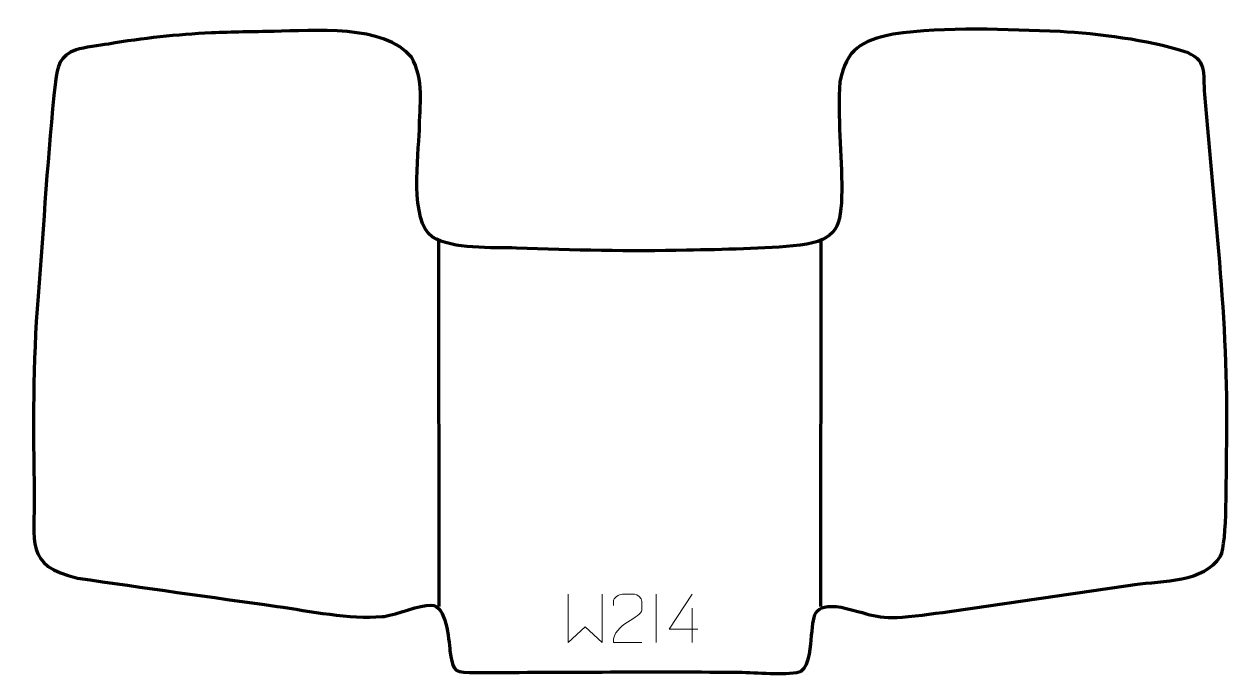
# Model space of a CAD drawing. Header units: millimetres. Extents: x 1251 to 1877, y 188 to 525.
import ezdxf

# ---------------------------------------------------------------- set-up
doc = ezdxf.new("R2010")
doc.units = ezdxf.units.MM
doc.header["$MEASUREMENT"] = 0
doc.layers.add('layer 2', color=7, linetype='Continuous')
doc.layers.add('layer 3', color=7, linetype='Continuous')

msp = doc.modelspace()

# ---------------------------------------------------------------- linework, layer by layer
at = {"layer": 'layer 2', "color": 142, "lineweight": 158}
for points in [[(1465.9609, 412.6837), (1465.9609, 412.6837), (1466.1918, 223.0541), (1466.1918, 223.0541)], [(1664.5521, 412.6837), (1664.5521, 412.6837), (1664.3212, 223.0541), (1664.3212, 223.0541)]]:
    msp.add_open_spline(points, degree=3, dxfattribs=at)
at = {"layer": 'layer 3', "color": 242, "lineweight": 158}
msp.add_open_spline([(1277.9087, 512.0511), (1282.2531, 513.3542), (1290.0199, 514.2397), (1294.8139, 515.0513), (1294.8139, 515.0513), (1312.8292, 518.1009), (1329.944, 519.965), (1348.2009, 520.7832), (1348.2009, 520.7832), (1359.0305, 521.2556), (1369.8704, 521.4272), (1380.7087, 521.5536), (1380.7087, 521.5536), (1400.3092, 522.0163), (1438.4588, 525.3804), (1451.9403, 508.1989), (1451.9403, 508.1989), (1458.7575, 497.1623), (1456.2851, 482.7115), (1456.1041, 470.3536), (1456.1041, 470.3536), (1455.6412, 457.2671), (1450.9902, 423.1458), (1462.8135, 414.8865), (1462.8135, 414.8865), (1473.5122, 408.2527), (1493.8587, 409.5811), (1506.5604, 409.089), (1506.5604, 409.089), (1535.5155, 407.9994), (1565.7939, 407.3082), (1594.7381, 407.9593), (1594.7381, 407.9593), (1613.856, 408.4091), (1634.7916, 408.5657), (1653.6808, 410.5908), (1653.6808, 410.5908), (1673.214, 413.286), (1675.0683, 420.1695), (1675.362, 439.0268), (1675.362, 439.0268), (1675.3636, 457.2666), (1673.0042, 477.4841), (1674.3739, 495.3423), (1674.3739, 495.3423), (1677.9789, 512.6035), (1685.3529, 516.8025), (1702.0056, 520.1532), (1702.0056, 520.1532), (1729.6008, 524.0125), (1760.7399, 522.6479), (1788.6435, 521.4729), (1788.6435, 521.4729), (1807.9552, 520.568), (1834.5149, 516.9657), (1852.8936, 511.2289), (1852.8936, 511.2289), (1865.5357, 506.9506), (1862.8684, 500.308), (1863.7589, 488.8389), (1863.7589, 488.8389), (1868.9307, 426.0332), (1876.7964, 366.0081), (1875.009, 302.6475), (1875.009, 302.6475), (1874.8105, 292.3722), (1875.5676, 256.2919), (1871.9366, 249.1288), (1871.9366, 249.1288), (1863.3161, 235.4853), (1841.9903, 236.4454), (1827.5178, 234.3981), (1827.5178, 234.3981), (1789.543, 229.0058), (1751.5079, 222.9975), (1713.4851, 218.0984), (1713.4851, 218.0984), (1693.6858, 216.015), (1693.2478, 218.3636), (1675.071, 222.6573), (1675.071, 222.6573), (1659.7531, 224.7122), (1660.8064, 218.8579), (1659.4793, 205.5463), (1659.4793, 205.5463), (1658.9797, 200.535), (1658.4738, 189.6813), (1652.0724, 188.6977), (1652.0724, 188.6977), (1642.3464, 187.5204), (1629.8418, 188.8875), (1619.6848, 188.9549), (1619.6848, 188.9549), (1573.8604, 189.2456), (1528.0266, 188.9107), (1482.2018, 188.7148), (1482.2018, 188.7148), (1472.8987, 188.8372), (1473.4802, 191.3298), (1471.9816, 200.0547), (1471.9816, 200.0547), (1471.2105, 206.1605), (1470.487, 223.4255), (1462.1227, 223.7342), (1462.1227, 223.7342), (1456.3651, 223.9468), (1444.6962, 218.9299), (1437.7725, 217.9103), (1437.7725, 217.9103), (1437.7725, 217.9103), (1436.7865, 217.7889), (1436.7865, 217.7889), (1436.7865, 217.7889), (1419.9755, 216.303), (1399.1907, 220.6696), (1382.2412, 223.0847), (1382.2412, 223.0847), (1347.7323, 227.9958), (1313.163, 232.6738), (1278.687, 237.7874), (1278.687, 237.7874), (1250.952, 243.986), (1256.5142, 257.365), (1256.1843, 280.8143), (1256.1843, 280.8143), (1255.6305, 315.9312), (1255.3931, 349.0411), (1258.2099, 384.1498), (1258.2099, 384.1498), (1261.1576, 420.9895), (1263.1607, 458.5335), (1267.1853, 495.2059), (1267.1853, 495.2059), (1268.0932, 503.4788), (1269.5331, 508.895), (1277.9087, 512.0511)], degree=3, knots=[0, 0, 0, 0, 0.02857143, 0.02857143, 0.02857143, 0.02857143, 0.05714286, 0.05714286, 0.05714286, 0.05714286, 0.08571429, 0.08571429, 0.08571429, 0.08571429, 0.11428571, 0.11428571, 0.11428571, 0.11428571, 0.14285714, 0.14285714, 0.14285714, 0.14285714, 0.17142857, 0.17142857, 0.17142857, 0.17142857, 0.2, 0.2, 0.2, 0.2, 0.22857143, 0.22857143, 0.22857143, 0.22857143, 0.25714286, 0.25714286, 0.25714286, 0.25714286, 0.28571429, 0.28571429, 0.28571429, 0.28571429, 0.31428571, 0.31428571, 0.31428571, 0.31428571, 0.34285714, 0.34285714, 0.34285714, 0.34285714, 0.37142857, 0.37142857, 0.37142857, 0.37142857, 0.4, 0.4, 0.4, 0.4, 0.42857143, 0.42857143, 0.42857143, 0.42857143, 0.45714286, 0.45714286, 0.45714286, 0.45714286, 0.48571429, 0.48571429, 0.48571429, 0.48571429, 0.51428571, 0.51428571, 0.51428571, 0.51428571, 0.54285714, 0.54285714, 0.54285714, 0.54285714, 0.57142857, 0.57142857, 0.57142857, 0.57142857, 0.6, 0.6, 0.6, 0.6, 0.62857143, 0.62857143, 0.62857143, 0.62857143, 0.65714286, 0.65714286, 0.65714286, 0.65714286, 0.68571429, 0.68571429, 0.68571429, 0.68571429, 0.71428571, 0.71428571, 0.71428571, 0.71428571, 0.74285714, 0.74285714, 0.74285714, 0.74285714, 0.77142857, 0.77142857, 0.77142857, 0.77142857, 0.8, 0.8, 0.8, 0.8, 0.82857143, 0.82857143, 0.82857143, 0.82857143, 0.85714286, 0.85714286, 0.85714286, 0.85714286, 0.88571429, 0.88571429, 0.88571429, 0.88571429, 0.91428571, 0.91428571, 0.91428571, 0.91428571, 0.94285714, 0.94285714, 0.94285714, 0.94285714, 1, 1, 1, 1], dxfattribs=at)
at = {"layer": 'layer 3', "color": 250, "lineweight": 9}
for points, knots in [([(1533.3113, 229.3755), (1533.3113, 229.3755), (1533.3113, 204.4175), (1533.3113, 204.4175), (1533.3113, 204.4175), (1533.3113, 204.4175), (1542.154, 212.4822), (1542.154, 212.4822), (1542.154, 212.4822), (1542.154, 212.4822), (1550.9964, 204.4181), (1550.9964, 204.4181), (1550.9964, 204.4181), (1550.9964, 204.4181), (1550.9964, 229.3755), (1550.9964, 229.3755)], [0, 0, 0, 0, 0.2, 0.2, 0.2, 0.2, 0.4, 0.4, 0.4, 0.4, 0.6, 0.6, 0.6, 0.6, 1, 1, 1, 1]), ([(1571.5252, 204.4094), (1566.6108, 204.4097), (1561.6964, 204.4097), (1556.7823, 204.4094), (1556.7823, 204.4094), (1556.7823, 214.3417), (1571.4333, 216.9829), (1571.5252, 221.2932), (1571.5252, 221.2932), (1571.5249, 222.7173), (1571.5249, 224.141), (1571.5252, 225.5643), (1571.5252, 225.5643), (1571.5083, 227.6414), (1569.3855, 229.3662), (1567.7145, 229.3835), (1567.7145, 229.3835), (1565.6413, 229.3831), (1563.5684, 229.3831), (1561.496, 229.3835), (1561.496, 229.3835), (1559.6739, 229.4), (1556.8492, 227.6079), (1556.7823, 225.5143), (1556.7823, 225.5143), (1556.7823, 225.5143), (1556.7823, 223.4595), (1556.7823, 223.4595)], [0, 0, 0, 0, 0.125, 0.125, 0.125, 0.125, 0.25, 0.25, 0.25, 0.25, 0.375, 0.375, 0.375, 0.375, 0.5, 0.5, 0.5, 0.5, 0.625, 0.625, 0.625, 0.625, 0.75, 0.75, 0.75, 0.75, 1, 1, 1, 1]), ([(1600.5646, 211.3131), (1600.5646, 211.3131), (1585.7429, 211.3131), (1585.7429, 211.3131), (1585.7429, 211.3131), (1585.7429, 211.3131), (1597.6205, 229.3836), (1597.6205, 229.3836)], [0, 0, 0, 0, 0.33333333, 0.33333333, 0.33333333, 0.33333333, 1, 1, 1, 1])]:
    msp.add_open_spline(points, degree=3, knots=knots, dxfattribs=at)
for points in [[(1579.0165, 229.3835), (1579.0165, 229.3835), (1579.0165, 204.4094), (1579.0165, 204.4094)], [(1597.6205, 222.0742), (1597.6205, 222.0742), (1597.6205, 204.4095), (1597.6205, 204.4095)]]:
    msp.add_open_spline(points, degree=3, dxfattribs=at)

doc.saveas('drawing.dxf')
